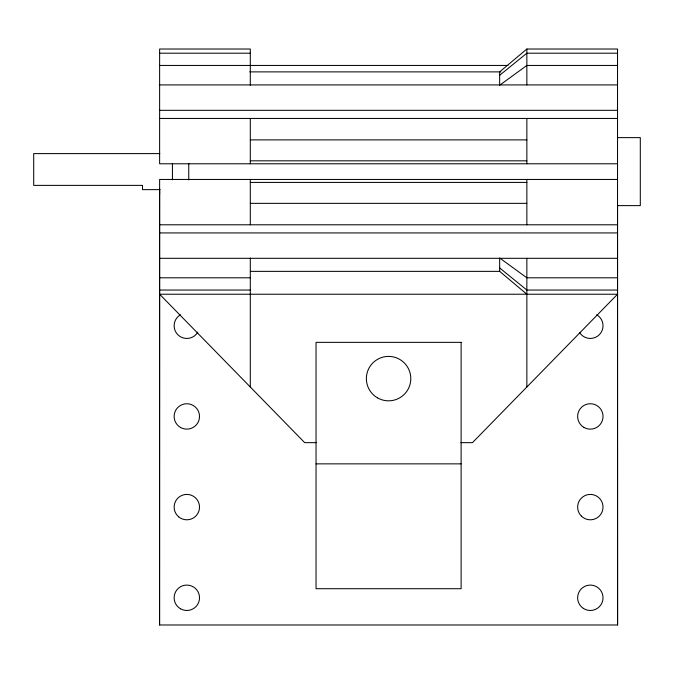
<?xml version="1.0" encoding="UTF-8"?>
<svg xmlns="http://www.w3.org/2000/svg" width="674" height="674" viewBox="0 0 674 674"><rect width="100%" height="100%" fill="white"/><g stroke="black" fill="none" stroke-linecap="round" stroke-linejoin="round"><path stroke-width="1.01" d="M159.62 189.504L159.527 624.983L617.628 624.983L617.536 205.284M617.536 624.983L617.536 49.017L526.857 49.017L499.661 71.882L499.661 85.244L526.857 65.445L617.536 65.445M499.661 75.277L526.857 53.195L617.536 53.195M159.628 53.195L250.298 53.195M159.628 65.445L507.935 65.445M249.717 71.882L500.951 71.882M159.628 84.924L617.536 84.924M159.628 110.317L617.536 110.317M159.628 118.447L617.536 118.447M617.628 137.622L640.3 137.622L640.3 205.621L617.628 205.621M250.298 139.889L526.857 139.889M159.814 153.605L33.7 153.605L33.7 185.375L142.509 185.375L142.509 189.63L160.05 189.63M250.298 160.825L526.857 160.825M617.536 163.782L159.628 163.782L159.628 49.017L250.298 49.017L250.298 85.244M617.536 179.453L159.628 179.453L159.628 624.983M250.298 182.418L526.857 182.418M250.298 203.354L526.857 203.354M159.628 224.796L617.536 224.796M159.628 232.926L617.536 232.926M159.628 258.311L617.536 258.311M250.298 271.361L499.661 271.361L526.857 294.226M159.628 277.798L250.298 277.798M617.536 277.798L526.857 277.798L499.661 257.999L499.661 271.361M159.628 290.047L250.298 290.047M617.536 290.047L526.857 290.047L499.661 267.966M316.232 442.658L304.699 442.658L159.628 294.226L617.536 294.226L472.457 442.658L460.923 442.658M316.039 463.864L461.117 463.864M159.628 194.104L159.527 189.15M526.857 49.017L526.857 84.924M526.857 118.447L526.857 163.782M526.857 179.453L526.857 224.796M526.857 258.311L526.857 386.994M250.298 118.447L250.298 163.782M250.298 179.453L250.298 224.796M250.298 257.999L250.298 386.994M188.754 163.361L188.754 179.882M172.426 163.369L172.426 179.84M596.675 314.766A12.696 12.696 0 0 1 599.59 334.439A12.696 12.696 0 0 1 579.775 332.813M197.819 332.113A12.696 12.696 0 0 1 177.852 334.742A12.696 12.696 0 0 1 180.48 314.766M461.117 342.35L316.039 342.35L316.039 588.714L461.117 588.714L461.117 342.35M377.474 397.854A22.217 22.217 0 0 0 410.795 378.62A22.217 22.217 0 0 0 377.474 359.377A22.217 22.217 0 0 0 377.474 397.854M583.313 608.361A12.696 12.696 0 0 0 603.003 598.571A12.696 12.696 0 0 0 584.678 586.414A12.696 12.696 0 0 0 583.313 608.361M581.35 516.082A12.696 12.696 0 0 0 602.59 510.395A12.696 12.696 0 0 0 587.046 494.851A12.696 12.696 0 0 0 581.35 516.082M583.979 427.434A12.696 12.696 0 0 0 603.028 416.439A12.696 12.696 0 0 0 583.979 405.445A12.696 12.696 0 0 0 583.979 427.434M180.48 608.774A12.696 12.696 0 0 0 199.521 597.779A12.696 12.696 0 0 0 180.48 586.784A12.696 12.696 0 0 0 180.48 608.774M178.652 516.815A12.696 12.696 0 0 0 199.327 509.342A12.696 12.696 0 0 0 182.511 495.171A12.696 12.696 0 0 0 178.652 516.815M180.48 427.434A12.696 12.696 0 0 0 199.521 416.439A12.696 12.696 0 0 0 180.48 405.445A12.696 12.696 0 0 0 180.48 427.434"/></g></svg>
